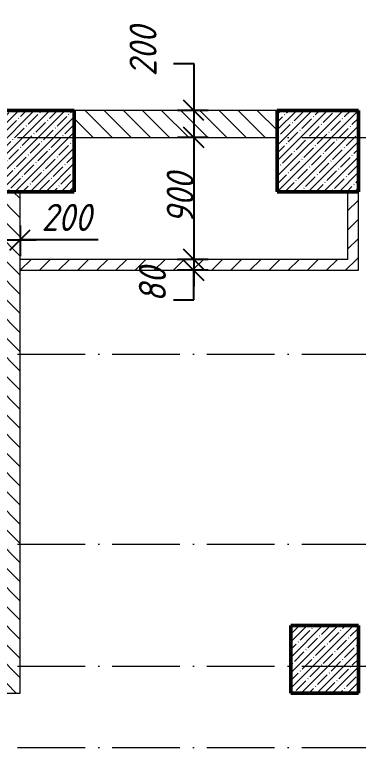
# Model space of a CAD drawing. Header units: millimetres. Extents: x -6064 to 178764, y -5836 to 29924.
# Drawn here: x 4220 to 6760, y 10500 to 15906 of the extents above; entities that cross this region are included whole.
import ezdxf

# ---------------------------------------------------------------- set-up
doc = ezdxf.new("R2010")
doc.units = ezdxf.units.MM
doc.linetypes.add('50_200_ШТРИХ_1Т_ш5_п1_п1_', pattern=[700, 500, -100, 0, -100])
doc.layers.add('A-ANNO-DIMS', color=7, linetype='Continuous')
for name, color, linetype, lineweight, true_color in [('A-WALL-FNSH-2', 7, 'Continuous', 13, 0xce0000), ('A-WALL-FNSH-3', 7, 'Continuous', 13, 0x008000), ('A-WALL-PATT-2', 7, 'Continuous', 5, 0xce0000), ('A-WALL-PATT-3', 7, 'Continuous', 5, 0x008000)]:
    doc.layers.add(name, color=color, linetype=linetype, lineweight=lineweight, true_color=true_color)
for name, color, linetype, lineweight in [('S-COLS', 7, 'Continuous', 9), ('S-COLS-1', 7, 'Continuous', 5), ('S-COLS-2', 7, 'Continuous', 50), ('Оси-1', 7, '50_200_ШТРИХ_1Т_ш5_п1_п1_', 9)]:
    doc.layers.add(name, color=color, linetype=linetype, lineweight=lineweight)
doc.styles.add('ISOCPEUR_I_2', font='isocpeui.ttf', dxfattribs={"width": 0.9, "height": 200})
doc.dimstyles.new('ISO-2_0_0_9К_СРЕДНИЙ', dxfattribs={"dimscale": 304.8, "dimtxt": 199.196235, "dimasz": 0.492126, "dimexe": 0.393701, "dimexo": 0, "dimgap": 0, "dimtad": 1, "dimdec": 0, "dimzin": 0, "dimdsep": 46, "dimtxsty": 'ISOCPEUR_I_2', "dimblk1": 'OBLIQUE', "dimblk2": 'OBLIQUE', "dimsah": 1, "dimcen": 0.09, "dimdle": 0.393701, "dimazin": 0, "dimtfac": 1, "dimtdec": 4, "dimtix": 1, "dimtmove": 1, "dimatfit": 3, "dimfxl": 1, "dimtvp": 1, "dimtolj": 1, "dimtzin": 0, "dimarcsym": 2})
doc.dimstyles.new('ISO-2_0_0_9К_СРЕДНИЙ_2', dxfattribs={"dimscale": 304.8, "dimtxt": 199.196235, "dimasz": 0.492126, "dimexe": 0.393701, "dimexo": 0, "dimgap": 0, "dimtad": 1, "dimdec": 0, "dimzin": 0, "dimdsep": 46, "dimtxsty": 'ISOCPEUR_I_2', "dimblk1": 'OBLIQUE', "dimblk2": 'OBLIQUE', "dimsah": 1, "dimcen": 0.09, "dimdle": 0.393701, "dimazin": 0, "dimtfac": 1, "dimtdec": 4, "dimtix": 1, "dimtmove": 0, "dimatfit": 3, "dimfxl": 1, "dimtvp": 1, "dimtolj": 1, "dimtzin": 0, "dimarcsym": 2})
pattern_1 = [(135, (0, 0), (-70.7107, -70.7107), [])]
pattern_2 = [(45, (0, 0), (-57.02463, 57.02463), []), (45, (57.025, 0), (-57.02463, 57.02463), [100.806, -20.161, 3.353, -16.808])]
pattern_3 = [(45, (0, 0), (-70.7107, 70.7107), [])]

# ---------------------------------------------------------------- blocks, each defined once
blk = doc.blocks.new('Колонна_Несущая_Прямоугольное сечение - 600х600-V37-АР1_1_Кладочный план 2 этажа')
at = {"layer": 'S-COLS-1'}
h = blk.add_hatch(dxfattribs=at)
h.set_pattern_fill('FP_53', color=256, style=0, pattern_type=2)
h.set_pattern_definition([(45, (-6460, -14900), (-57.02463, 57.02463), []), (45, (-6402.975, -14900), (-57.02463, 57.02463), [100.806, -20.161, 3.353, -16.808])])
h.paths.add_polyline_path([(-300, -300), (300, -300), (300, 300), (-300, 300)], flags=0)
at = {"layer": 'S-COLS-2'}
for p, q in [((300, 300), (-300, 300)), ((-300, 300), (-300, -300)), ((300, -300), (300, 300)), ((-300, -300), (300, -300))]:
    blk.add_line(p, q, dxfattribs=at)
blk = doc.blocks.new('_Oblique')
at = {"color": 0, "linetype": 'ByBlock', "lineweight": -2}
blk.add_line((-0.5, -0.5), (0.5, 0.5), dxfattribs=at)
blk = doc.blocks.new('DIMBLOCK448-АР1_1_Кладочный план 2 этажа')
at = {"layer": 'A-ANNO-DIMS', "color": 0, "lineweight": -2, "transparency": 16777216}
for p, q in [((4060, 14349.5), (4060, 14123.5)), ((4260, 14349.5), (4260, 14123.5)), ((3940, 14243.5), (4380, 14243.5)), ((4836.8, 14243.5), (4260, 14243.5))]:
    blk.add_line(p, q, dxfattribs=at)
at = {"layer": 'Defpoints', "color": 0, "transparency": 16777216}
for p in [(4060, 14349.5), (4260, 14349.5), (4260, 14243.5)]:
    blk.add_point(p, dxfattribs=at)
at = {"layer": 'A-ANNO-DIMS', "color": 0, "lineweight": -2, "transparency": 16777216, "xscale": 150, "yscale": 150, "zscale": 150, "rotation": 180}
blk.add_blockref('_Oblique', (4060, 14243.5), dxfattribs=at)
at = {"layer": 'A-ANNO-DIMS', "color": 0, "lineweight": -2, "transparency": 16777216, "xscale": 150, "yscale": 150, "zscale": 150}
blk.add_blockref('_Oblique', (4260, 14243.5), dxfattribs=at)
at = {"layer": 'A-ANNO-DIMS', "color": 0, "transparency": 16777216, "insert": (4418.1, 14510.1), "char_height": 200, "width": 455.087, "attachment_point": 1, "line_spacing_factor": 1.149209, "style": 'ISOCPEUR_I_2'}
blk.add_mtext('\\A1;200', dxfattribs=at)
blk = doc.blocks.new('DIMBLOCK449-АР1_1_Кладочный план 2 этажа')
at = {"layer": 'A-ANNO-DIMS', "color": 0, "lineweight": -2, "transparency": 16777216}
for p, q in [((5393.4, 15545.2), (5543.4, 15545.2)), ((5543.4, 15545.2), (5543.4, 15200)), ((5543.4, 15320), (5543.4, 14880)), ((5649.4, 15200), (5423.4, 15200)), ((5649.4, 15000), (5423.4, 15000))]:
    blk.add_line(p, q, dxfattribs=at)
at = {"layer": 'Defpoints', "color": 0, "transparency": 16777216}
for p in [(5649.4, 15200), (5543.4, 15000), (5649.4, 15000)]:
    blk.add_point(p, dxfattribs=at)
at = {"layer": 'A-ANNO-DIMS', "color": 0, "lineweight": -2, "transparency": 16777216, "xscale": 150, "yscale": 150, "zscale": 150}
for p, rotation in [((5543.4, 15200), 90), ((5543.4, 15000), 270)]:
    blk.add_blockref('_Oblique', p, dxfattribs=dict(at, rotation=rotation))
at = {"layer": 'A-ANNO-DIMS', "color": 0, "transparency": 16777216, "insert": (5068.8, 15451), "char_height": 200, "width": 455.087, "attachment_point": 1, "rotation": 90, "line_spacing_factor": 1.149209, "style": 'ISOCPEUR_I_2'}
blk.add_mtext('\\A1;200', dxfattribs=at)
blk = doc.blocks.new('DIMBLOCK450-АР1_1_Кладочный план 2 этажа')
at = {"layer": 'A-ANNO-DIMS', "color": 0, "lineweight": -2, "transparency": 16777216}
for p, q in [((5543.4, 15120), (5543.4, 13980)), ((5649.4, 15000), (5423.4, 15000)), ((5649.4, 14100), (5423.4, 14100))]:
    blk.add_line(p, q, dxfattribs=at)
at = {"layer": 'Defpoints', "color": 0, "transparency": 16777216}
for p in [(5649.4, 15000), (5543.4, 14100), (5649.4, 14100)]:
    blk.add_point(p, dxfattribs=at)
at = {"layer": 'A-ANNO-DIMS', "color": 0, "lineweight": -2, "transparency": 16777216, "xscale": 150, "yscale": 150, "zscale": 150}
for p, rotation in [((5543.4, 15000), 90), ((5543.4, 14100), 270)]:
    blk.add_blockref('_Oblique', p, dxfattribs=dict(at, rotation=rotation))
at = {"layer": 'A-ANNO-DIMS', "color": 0, "transparency": 16777216, "insert": (5443.4, 14550), "char_height": 200, "width": 455.087, "attachment_point": 5, "rotation": 90, "style": 'ISOCPEUR_I_2'}
blk.add_mtext('\\A1;900', dxfattribs=at)
blk = doc.blocks.new('DIMBLOCK451-АР1_1_Кладочный план 2 этажа')
at = {"layer": 'A-ANNO-DIMS', "color": 0, "lineweight": -2, "transparency": 16777216}
for p, q in [((5543.4, 14220), (5543.4, 13900)), ((5649.4, 14100), (5423.4, 14100)), ((5649.4, 14020), (5423.4, 14020)), ((5543.4, 13803.1), (5543.4, 14020)), ((5393.4, 13803.1), (5543.4, 13803.1))]:
    blk.add_line(p, q, dxfattribs=at)
at = {"layer": 'Defpoints', "color": 0, "transparency": 16777216}
for p in [(5649.4, 14100), (5543.4, 14020), (5649.4, 14020)]:
    blk.add_point(p, dxfattribs=at)
at = {"layer": 'A-ANNO-DIMS', "color": 0, "lineweight": -2, "transparency": 16777216, "xscale": 150, "yscale": 150, "zscale": 150}
for p, rotation in [((5543.4, 14100), 90), ((5543.4, 14020), 270)]:
    blk.add_blockref('_Oblique', p, dxfattribs=dict(at, rotation=rotation))
at = {"layer": 'A-ANNO-DIMS', "color": 0, "transparency": 16777216, "insert": (5138.1, 13784.7), "char_height": 200, "width": 303.391, "attachment_point": 1, "rotation": 90, "line_spacing_factor": 1.149209, "style": 'ISOCPEUR_I_2'}
blk.add_mtext('\\A1;80', dxfattribs=at)

msp = doc.modelspace()

# ---------------------------------------------------------------- hatches: boundary and pattern name
at = {"layer": 'A-WALL-PATT-2'}
h = msp.add_hatch(dxfattribs=at)
h.set_pattern_fill('FP_22', color=256, style=0, pattern_type=2)
h.set_pattern_definition(pattern_1)
h.paths.add_polyline_path([(4660, 15000), (6160, 15000), (6160, 15200), (4660, 15200)], flags=0)
h = msp.add_hatch(dxfattribs=at)
h.set_pattern_fill('FP_22', color=256, style=0, pattern_type=2)
h.set_pattern_definition(pattern_1)
h.paths.add_polyline_path([(4060, 10900), (4260, 10900), (4260, 14600), (4060, 14600), (4060, 12956.8)], flags=0)
at = {"layer": 'A-WALL-PATT-3'}
h = msp.add_hatch(dxfattribs=at)
h.set_pattern_fill('FP_24', color=256, style=0, pattern_type=2)
h.set_pattern_definition(pattern_3)
h.paths.add_polyline_path([(6760, 14100), (6760, 14600), (6680, 14600), (6680, 14100)], flags=0)
h = msp.add_hatch(dxfattribs=at)
h.set_pattern_fill('FP_24', color=256, style=0, pattern_type=2)
h.set_pattern_definition(pattern_3)
h.paths.add_polyline_path([(6760, 14020), (6760, 14100), (4260, 14100), (4260, 14020), (4497.2, 14020)], flags=0)
at = {"layer": 'S-COLS-1'}
h = msp.add_hatch(dxfattribs=at)
h.set_pattern_fill('FP_7', color=256, style=0, pattern_type=2)
h.set_pattern_definition(pattern_2)
h.paths.add_polyline_path([(4497.2, 14600), (4660, 14600), (4660, 15200), (4060, 15200), (4060, 14600)], flags=0)
h = msp.add_hatch(dxfattribs=at)
h.set_pattern_fill('FP_7', color=256, style=0, pattern_type=2)
h.set_pattern_definition(pattern_2)
h.paths.add_polyline_path([(6260, 10900), (6760, 10900), (6760, 11400), (6260, 11400)], flags=0)

# ---------------------------------------------------------------- linework, layer by layer
at = {"layer": 'A-WALL-FNSH-2'}
for p, q in [((6160, 15200), (4660, 15200)), ((4660, 15200), (4660, 15000)), ((4660, 15000), (6160, 15000)), ((4260, 14600), (4060, 14600)), ((4260, 10900), (4260, 14600)), ((4060, 10900), (4260, 10900))]:
    msp.add_line(p, q, dxfattribs=at)
at = {"layer": 'A-WALL-FNSH-3'}
for p, q in [((6680, 14600), (6680, 14100)), ((6760, 14020), (6760, 14600)), ((6680, 14100), (4260, 14100)), ((4260, 14020), (6760, 14020))]:
    msp.add_line(p, q, dxfattribs=at)
at = {"layer": 'S-COLS-2'}
for p, q in [((4660, 15200), (4060, 15200)), ((4660, 14600), (4660, 15200)), ((4060, 14600), (4660, 14600)), ((6760, 11400), (6260, 11400)), ((6260, 11400), (6260, 10900)), ((6760, 10900), (6760, 11400)), ((6260, 10900), (6760, 10900))]:
    msp.add_line(p, q, dxfattribs=at)
at = {"layer": 'Оси-1'}
for p, q in [((-4160, 15000), (125951.6, 15000)), ((-4160, 13400), (125951.6, 13400)), ((-4160, 12000), (125951.6, 12000)), ((-4160, 11100), (125951.6, 11100)), ((-4160, 10500), (125951.6, 10500))]:
    msp.add_line(p, q, dxfattribs=at)

# ---------------------------------------------------------------- block references
at = {"layer": 'S-COLS'}
msp.add_blockref('Колонна_Несущая_Прямоугольное сечение - 600х600-V37-АР1_1_Кладочный план 2 этажа', (6460, 14900), dxfattribs=at)

# ---------------------------------------------------------------- dimensions: what is measured, and where the dimension line sits
at = {"layer": 'A-ANNO-DIMS'}
for base, p1, p2, override, picture, middle in [((5543.4, 15000), (5649.4, 15200), (5649.4, 15000), {"dimpost": '<>', "dimfxl": 200}, 'DIMBLOCK449-АР1_1_Кладочный план 2 этажа', (5415.4, 15545.2)), ((5543.4, 14020), (5649.4, 14100), (5649.4, 14020), {"dimpost": '<>', "dimfxl": 80}, 'DIMBLOCK451-АР1_1_Кладочный план 2 этажа', (5415.4, 13803.1))]:
    dim = msp.add_linear_dim(base=base, p1=p1, p2=p2, angle=90, dimstyle='ISO-2_0_0_9К_СРЕДНИЙ', override=override, dxfattribs=at)
    dim.commit()
    dim.dimension.update_dxf_attribs({"geometry": picture, "text_midpoint": middle, "dimtype": 160, "text_rotation": 90})
dim = msp.add_linear_dim(base=(5543.4, 14100), p1=(5649.4, 15000), p2=(5649.4, 14100), angle=90, dimstyle='ISO-2_0_0_9К_СРЕДНИЙ_2', override={"dimpost": '<>', "dimfxl": 900}, dxfattribs=at)
dim.commit()
dim.dimension.update_dxf_attribs({"geometry": 'DIMBLOCK450-АР1_1_Кладочный план 2 этажа', "text_midpoint": (5443.4, 14550)})
dim = msp.add_linear_dim(base=(4260, 14243.5), p1=(4060, 14349.5), p2=(4260, 14349.5), dimstyle='ISO-2_0_0_9К_СРЕДНИЙ', override={"dimpost": '<>', "dimfxl": 200}, dxfattribs=at)
dim.commit()
dim.dimension.update_dxf_attribs({"geometry": 'DIMBLOCK448-АР1_1_Кладочный план 2 этажа', "text_midpoint": (4645.6, 14371.4), "dimtype": 160})

doc.saveas('drawing.dxf')
